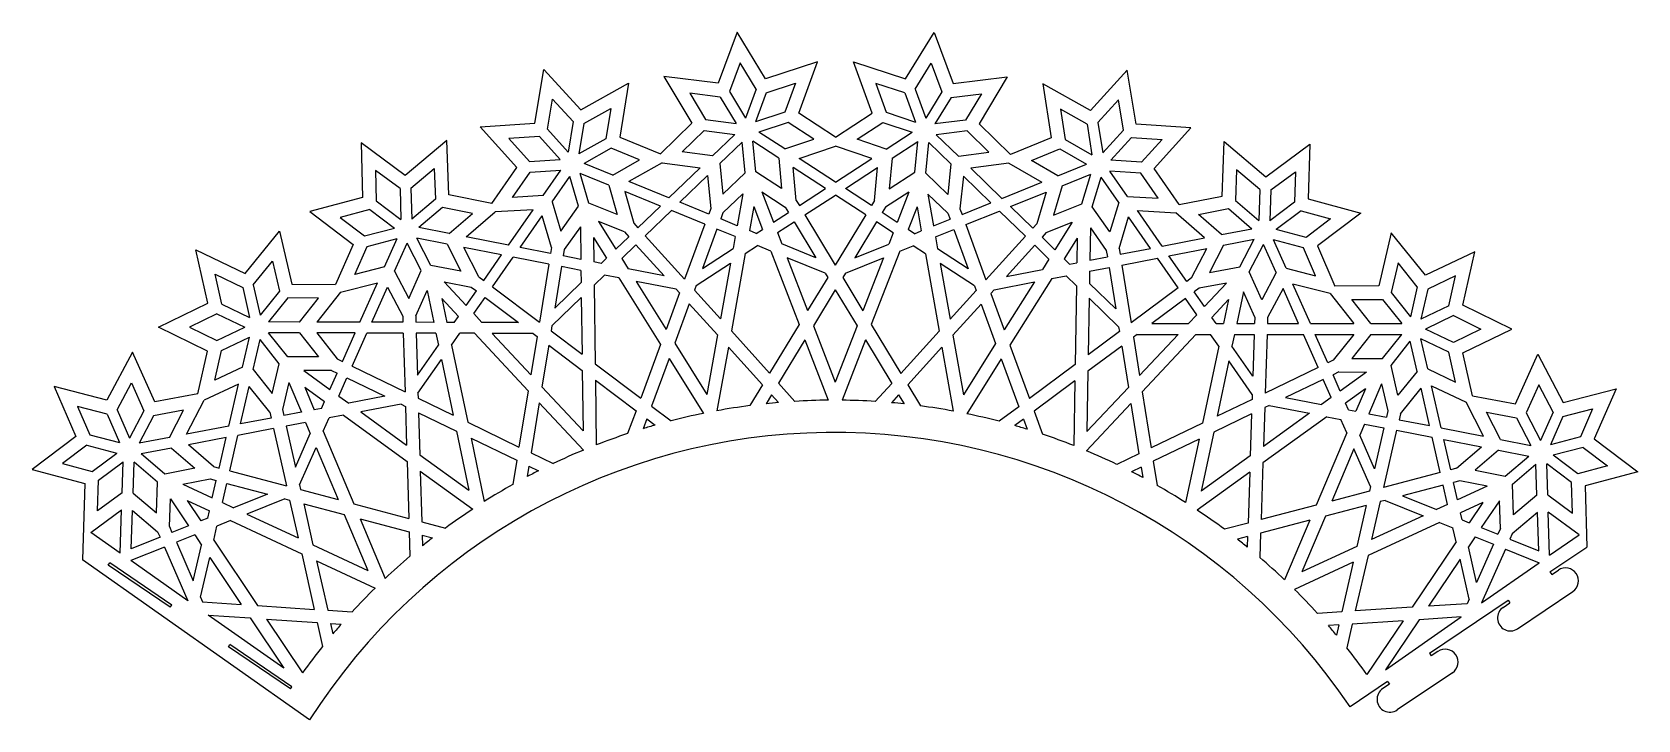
# Model space of a CAD drawing. Extents: x 81 to 331, y 82 to 189.
import ezdxf

# ---------------------------------------------------------------- set-up
doc = ezdxf.new("R2010")
doc.units = 0
doc.layers.get('0').update_dxf_attribs({"linetype": 'CONTINUOUS'})

msp = doc.modelspace()

# ---------------------------------------------------------------- linework, layer by layer
for p, q in [((190.841999, 188.800166), (187.865442, 180.872507)), ((195.255273, 181.573086), (190.841999, 188.800166)), ((216.944567, 181.541151), (221.379105, 188.755203)), ((221.379105, 188.755203), (224.332303, 180.818813)), ((159.448166, 174.667588), (160.857366, 183.017548)), ((160.857366, 183.017548), (166.568548, 176.765343)), ((179.463452, 181.92808), (183.805693, 174.6581)), ((187.865442, 180.872507), (179.463452, 181.92808)), ((191.294203, 184.030239), (189.624855, 179.584155)), ((193.769308, 179.977062), (191.294203, 184.030239)), ((203.30922, 184.188735), (195.255273, 181.573086)), ((200.410493, 176.232288), (203.30922, 184.188735)), ((211.773642, 176.215557), (208.898358, 184.180506)), ((208.898358, 184.180506), (216.944567, 181.541151)), ((218.425826, 179.940758), (220.912856, 183.986628)), ((220.912856, 183.986628), (222.569104, 179.535648)), ((224.332303, 180.818813), (232.737365, 181.84964)), ((232.737365, 181.84964), (228.373735, 174.592478)), ((251.346579, 182.884312), (245.61701, 176.648952)), ((252.731184, 174.530239), (251.346579, 182.884312)), ((166.568548, 176.765343), (173.975431, 180.8697)), ((173.975431, 180.8697), (172.648124, 172.506332)), ((189.624855, 179.584155), (192.105022, 175.477586)), ((193.769308, 179.977062), (192.105022, 175.477586)), ((195.344975, 179.394247), (193.680689, 174.894771)), ((195.344975, 179.394247), (199.861885, 180.861187)), ((199.861885, 180.861187), (198.236187, 176.398957)), ((212.335879, 180.84282), (213.94843, 176.375823)), ((216.848449, 179.362586), (212.335879, 180.84282)), ((216.848449, 179.362586), (218.499478, 174.858228)), ((218.425826, 179.940758), (220.076855, 175.4364)), ((222.569104, 179.535648), (220.076855, 175.4364)), ((238.222246, 180.775104), (239.524919, 172.407863)), ((245.61701, 176.648952), (238.222246, 180.775104)), ((161.421083, 173.738619), (162.211407, 178.421543)), ((162.211407, 178.421543), (165.41442, 174.915106)), ((167.072344, 174.643651), (171.22636, 176.945506)), ((171.22636, 176.945506), (170.481964, 172.255062)), ((188.18678, 178.715628), (183.474676, 179.307627)), ((183.474676, 179.307627), (185.909943, 175.23039)), ((188.18678, 178.715628), (190.666947, 174.609059)), ((224.004615, 178.662889), (221.512366, 174.563642)), ((224.004615, 178.662889), (228.718442, 179.24101)), ((228.718442, 179.24101), (226.271179, 175.170962)), ((240.959749, 176.842831), (241.690329, 172.150215)), ((245.106969, 174.528753), (240.959749, 176.842831)), ((249.97901, 178.292314), (246.765685, 174.795325)), ((250.75554, 173.607083), (249.97901, 178.292314)), ((150.999131, 174.100593), (159.448166, 174.667588)), ((165.41442, 174.915106), (164.639252, 170.180737)), ((167.072344, 174.643651), (166.297176, 169.909282)), ((183.805693, 174.6581), (178.935035, 169.910364)), ((185.909943, 175.23039), (190.666947, 174.609059)), ((198.236187, 176.398957), (193.680689, 174.894771)), ((198.762936, 174.803672), (194.207439, 173.299486)), ((202.726083, 172.186832), (198.762936, 174.803672)), ((206.086562, 172.484416), (200.410493, 176.232288)), ((206.086562, 172.484416), (211.773642, 176.215557)), ((209.446149, 172.176937), (213.416985, 174.782096)), ((213.416985, 174.782096), (217.968033, 173.264501)), ((213.94843, 176.375823), (218.499478, 174.858228)), ((226.271179, 175.170962), (221.512366, 174.563642)), ((228.373735, 174.592478), (233.23039, 169.83042)), ((245.106969, 174.528753), (245.868191, 169.792122)), ((246.765685, 174.795325), (247.526908, 170.058694)), ((261.178513, 173.938365), (252.731184, 174.530239)), ((145.813889, 172.014495), (139.326239, 166.572246)), ((146.106774, 163.551523), (145.813889, 172.014495)), ((156.64877, 167.792721), (150.999131, 174.100593)), ((160.175152, 172.611651), (155.436663, 172.293662)), ((155.436663, 172.293662), (158.605161, 168.756006)), ((160.175152, 172.611651), (163.393321, 169.05377)), ((161.421083, 173.738619), (164.639252, 170.180737)), ((170.481964, 172.255062), (166.297176, 169.909282)), ((172.648124, 172.506332), (178.935035, 169.910364)), ((182.291567, 170.249574), (185.69236, 173.56454)), ((185.69236, 173.56454), (190.449363, 172.943208)), ((186.997644, 169.611427), (190.449363, 172.943208)), ((197.304944, 169.269226), (193.288617, 171.893012)), ((193.741397, 167.117018), (193.288617, 171.893012)), ((198.223765, 170.675699), (194.207439, 173.299486)), ((198.223765, 170.675699), (202.726083, 172.186832)), ((213.943998, 170.652553), (209.446149, 172.176937)), ((213.943998, 170.652553), (217.968033, 173.264501)), ((214.858673, 169.24338), (218.882709, 171.855328)), ((218.415867, 167.080687), (218.882709, 171.855328)), ((226.483856, 173.504478), (221.725043, 172.897158)), ((225.166936, 169.555226), (221.725043, 172.897158)), ((229.874872, 170.179512), (226.483856, 173.504478)), ((239.524919, 172.407863), (233.23039, 169.83042)), ((241.690329, 172.150215), (245.868191, 169.792122)), ((250.75554, 173.607083), (247.526908, 170.058694)), ((251.998147, 172.476451), (248.769515, 168.928062)), ((251.998147, 172.476451), (256.735678, 172.14451)), ((256.735678, 172.14451), (253.556777, 168.6162)), ((255.510322, 167.647157), (261.178513, 173.938365)), ((132.527011, 171.619835), (132.736949, 163.1544)), ((139.326239, 166.572246), (132.527011, 171.619835)), ((171.303431, 170.789595), (167.118643, 168.443815)), ((175.69308, 168.977038), (171.303431, 170.789595)), ((186.997644, 169.611427), (182.291567, 170.249574)), ((188.164397, 168.402672), (191.616117, 171.734454)), ((192.068896, 166.958459), (191.616117, 171.734454)), ((200.463723, 169.212379), (206.084522, 171.098912)), ((211.69974, 169.195835), (206.084522, 171.098912)), ((220.087893, 166.917204), (220.554735, 171.691845)), ((223.996629, 168.349913), (220.554735, 171.691845)), ((225.166936, 169.555226), (229.874872, 170.179512)), ((236.469583, 168.88755), (240.864551, 170.687174)), ((240.864551, 170.687174), (245.042413, 168.329081)), ((266.039784, 163.374934), (266.357589, 171.837006)), ((266.357589, 171.837006), (272.829184, 166.375676)), ((272.829184, 166.375676), (279.643248, 171.403222)), ((279.643248, 171.403222), (279.408381, 162.938441)), ((138.546358, 164.535785), (134.733133, 167.366635)), ((134.733133, 167.366635), (134.850873, 162.618949)), ((140.225617, 164.585664), (143.864098, 167.637851)), ((143.864098, 167.637851), (144.028357, 162.891547)), ((152.773511, 162.202849), (156.64877, 167.792721)), ((156.00365, 163.176283), (158.709435, 167.079246)), ((158.605161, 168.756006), (163.393321, 169.05377)), ((158.709435, 167.079246), (163.497595, 167.377009)), ((160.745027, 163.447823), (163.497595, 167.377009)), ((167.840834, 162.286011), (166.48507, 166.887863)), ((170.928248, 165.078634), (166.48507, 166.887863)), ((171.56182, 166.634586), (167.118643, 168.443815)), ((171.56182, 166.634586), (175.69308, 168.977038)), ((179.197399, 168.549926), (174.039838, 165.625555)), ((179.197399, 168.549926), (185.072574, 167.753248)), ((180.248964, 163.097245), (185.072574, 167.753248)), ((188.164397, 168.402672), (188.635782, 163.676979)), ((188.635782, 163.676979), (192.068896, 166.958459)), ((197.729997, 164.539139), (193.741397, 167.117018)), ((197.304944, 169.269226), (197.729997, 164.539139)), ((204.535519, 164.545634), (199.544902, 167.805905)), ((200.00281, 162.710209), (199.544902, 167.805905)), ((206.076345, 165.545764), (200.463723, 169.212379)), ((206.076345, 165.545764), (211.69974, 169.195835)), ((207.61422, 164.541101), (212.614415, 167.786662)), ((212.141504, 162.692336), (212.614415, 167.786662)), ((214.858673, 169.24338), (214.419693, 164.514566)), ((214.419693, 164.514566), (218.415867, 167.080687)), ((223.511329, 163.625628), (220.087893, 166.917204)), ((223.996629, 168.349913), (223.511329, 163.625628)), ((232.964021, 168.47076), (227.086526, 167.691387)), ((231.896404, 163.0212), (227.086526, 167.691387)), ((232.964021, 168.47076), (238.112948, 165.531214)), ((240.593927, 166.532944), (236.469583, 168.88755)), ((240.593927, 166.532944), (245.042413, 168.329081)), ((251.401289, 163.314341), (248.660304, 167.251616)), ((253.447566, 166.939753), (248.660304, 167.251616)), ((253.556777, 168.6162), (248.769515, 168.928062)), ((256.141846, 163.02884), (253.447566, 166.939753)), ((259.369104, 162.045898), (255.510322, 167.647157)), ((268.294483, 167.45464), (268.116248, 162.70884)), ((271.92396, 164.391752), (268.294483, 167.45464)), ((273.603066, 164.336928), (277.42461, 167.156536)), ((277.42461, 167.156536), (277.292889, 162.409217)), ((138.546358, 164.535785), (138.688792, 159.740491)), ((140.225617, 164.585664), (140.368051, 159.79037)), ((162.120984, 162.483903), (164.873552, 166.41309)), ((166.229316, 161.811238), (164.873552, 166.41309)), ((170.928248, 165.078634), (172.248035, 160.516557)), ((180.248964, 163.097245), (174.039838, 165.625555)), ((181.950281, 162.404481), (186.239328, 166.544494)), ((186.239328, 166.544494), (186.747148, 161.45353)), ((200.48297, 161.915178), (204.535519, 164.545634)), ((211.659005, 161.898723), (207.61422, 164.541101)), ((225.916218, 166.486074), (225.393408, 161.396628)), ((230.193054, 162.333449), (225.916218, 166.486074)), ((231.896404, 163.0212), (238.112948, 165.531214)), ((241.222915, 164.975133), (239.889699, 160.416962)), ((241.222915, 164.975133), (245.671401, 166.77127)), ((244.302091, 162.17343), (245.671401, 166.77127)), ((245.912204, 161.693913), (247.281513, 166.291753)), ((250.022499, 162.354478), (247.281513, 166.291753)), ((271.92396, 164.391752), (271.767406, 159.596898)), ((132.736949, 163.1544), (124.551335, 160.98567)), ((134.850873, 162.618949), (138.688792, 159.740491)), ((144.028357, 162.891547), (140.368051, 159.79037)), ((152.773511, 162.202849), (146.106774, 163.551523)), ((160.745027, 163.447823), (156.00365, 163.176283)), ((162.120984, 162.483903), (163.485414, 157.934978)), ((172.248035, 160.516557), (167.840834, 162.286011)), ((173.406266, 164.069603), (174.828065, 159.154903)), ((178.927281, 161.821487), (173.406266, 164.069603)), ((186.424943, 160.582432), (181.950281, 162.404481)), ((188.622942, 160.759703), (191.733006, 163.732401)), ((191.733006, 163.732401), (190.841711, 158.783957)), ((194.677537, 164.011552), (196.482852, 159.318755)), ((194.677537, 164.011552), (198.290815, 161.676248)), ((200.00281, 162.710209), (200.48297, 161.915178)), ((201.351953, 160.476347), (206.073393, 163.540971)), ((210.785788, 160.462457), (206.073393, 163.540971)), ((212.141504, 162.692336), (211.659005, 161.898723)), ((217.470586, 163.977992), (213.850446, 161.653339)), ((217.470586, 163.977992), (215.651459, 159.290532)), ((223.515578, 160.708327), (220.414282, 163.690171)), ((220.414282, 163.690171), (221.291001, 158.739123)), ((225.713046, 160.524585), (230.193054, 162.333449)), ((233.214325, 161.741555), (238.741935, 163.973403)), ((238.741935, 163.973403), (237.30567, 159.062911)), ((239.889699, 160.416962), (244.302091, 162.17343)), ((250.022499, 162.354478), (248.64468, 157.80959)), ((251.401289, 163.314341), (256.141846, 163.02884)), ((259.369104, 162.045898), (266.039784, 163.374934)), ((268.116248, 162.70884), (271.767406, 159.596898)), ((273.603066, 164.336928), (273.446511, 159.542074)), ((277.292889, 162.409217), (273.446511, 159.542074)), ((279.408381, 162.938441), (287.587574, 160.745616)), ((124.551335, 160.98567), (131.300773, 155.871693)), ((133.842869, 161.274952), (129.252116, 160.058659)), ((129.252116, 160.058659), (133.037416, 157.190578)), ((133.842869, 161.274952), (137.680788, 158.396494)), ((145.114355, 161.609748), (141.454049, 158.508571)), ((149.769207, 160.668076), (145.114355, 161.609748)), ((146.16081, 157.580381), (149.769207, 160.668076)), ((148.785833, 157.062717), (153.290638, 160.917468)), ((159.209883, 161.256464), (153.290638, 160.917468)), ((155.363303, 155.765616), (159.209883, 161.256464)), ((157.165549, 155.410207), (160.585841, 160.292545)), ((162.055733, 155.392013), (160.585841, 160.292545)), ((163.485414, 157.934978), (166.229316, 161.811238)), ((173.344814, 157.813275), (169.352324, 159.416226)), ((169.352324, 159.416226), (172.019899, 155.154119)), ((175.451102, 158.466097), (178.927281, 161.821487)), ((176.578662, 157.219512), (180.628598, 161.128723)), ((185.841822, 159.005937), (180.628598, 161.128723)), ((186.747148, 161.45353), (186.424943, 160.582432)), ((188.622942, 160.759703), (188.27824, 159.827783)), ((190.841711, 158.783957), (188.27824, 159.827783)), ((193.407023, 161.743871), (192.735034, 158.01301)), ((193.407023, 161.743871), (194.768134, 158.205754)), ((196.482852, 159.318755), (198.804501, 160.825707)), ((198.290815, 161.676248), (198.804501, 160.825707)), ((201.351953, 160.476347), (206.057409, 152.685226)), ((210.785788, 160.462457), (206.057409, 152.685226)), ((213.850446, 161.653339), (213.334258, 160.804313)), ((215.651459, 159.290532), (213.334258, 160.804313)), ((218.734417, 161.706579), (217.362893, 158.172486)), ((218.734417, 161.706579), (219.395416, 157.973755)), ((221.291001, 158.739123), (223.857535, 159.775397)), ((223.515578, 160.708327), (223.857535, 159.775397)), ((225.393408, 161.396628), (225.713046, 160.524585)), ((226.291523, 158.946379), (231.510974, 161.053804)), ((235.549381, 157.132683), (231.510974, 161.053804)), ((236.680607, 158.375943), (233.214325, 161.741555)), ((248.64468, 157.80959), (245.912204, 161.693913)), ((250.066865, 155.262425), (251.551182, 160.158608)), ((254.957083, 155.266219), (251.551182, 160.158608)), ((256.760367, 155.61632), (252.929973, 161.118471)), ((252.929973, 161.118471), (258.848194, 160.762045)), ((263.341628, 156.894045), (258.848194, 160.762045)), ((262.368876, 160.502285), (267.02648, 161.430245)), ((265.968164, 157.403977), (262.368876, 160.502285)), ((267.02648, 161.430245), (270.677638, 158.318303)), ((278.296931, 161.062258), (274.450553, 158.195115)), ((278.296931, 161.062258), (282.884083, 159.832452)), ((282.884083, 159.832452), (279.090353, 156.97553)), ((287.587574, 160.745616), (280.823105, 155.651537)), ((114.529383, 151.368347), (119.859406, 157.948508)), ((119.859406, 157.948508), (121.761721, 149.69691)), ((133.037416, 157.190578), (137.680788, 158.396494)), ((146.16081, 157.580381), (141.454049, 158.508571)), ((155.363303, 155.765616), (148.785833, 157.062717)), ((166.515157, 158.580361), (164.029453, 155.068852)), ((166.515157, 158.580361), (166.584446, 153.552766)), ((168.537847, 156.947783), (168.590086, 153.157247)), ((168.537847, 156.947783), (170.549055, 153.734383)), ((172.019899, 155.154119), (174.011353, 157.076375)), ((173.344814, 157.813275), (174.011353, 157.076375)), ((174.828065, 159.154903), (175.451102, 158.466097)), ((176.578662, 157.219512), (182.684282, 150.469379)), ((185.841822, 159.005937), (182.684282, 150.469379)), ((187.695119, 158.251288), (185.438306, 152.149887)), ((190.537317, 157.093966), (187.695119, 158.251288)), ((190.537317, 157.093966), (190.203967, 155.243214)), ((193.801905, 157.578588), (192.735034, 158.01301)), ((193.801905, 157.578588), (194.768134, 158.205754)), ((197.099403, 157.716073), (199.673485, 159.386876)), ((197.099403, 157.716073), (197.774603, 155.960935)), ((199.673485, 159.386876), (203.036651, 153.818268)), ((212.461041, 159.368047), (209.081491, 153.809367)), ((215.030192, 157.689672), (212.461041, 159.368047)), ((215.030192, 157.689672), (214.349826, 155.936529)), ((218.327271, 157.542477), (217.362893, 158.172486)), ((218.327271, 157.542477), (219.395416, 157.973755)), ((221.590417, 157.048244), (224.436011, 158.197191)), ((221.590417, 157.048244), (221.918316, 155.196518)), ((224.436011, 158.197191), (226.674847, 152.089171)), ((226.291523, 158.946379), (229.42391, 150.400559)), ((235.549381, 157.132683), (229.42391, 150.400559)), ((237.30567, 159.062911), (236.680607, 158.375943)), ((238.784964, 157.716921), (238.116258, 156.981988)), ((240.102043, 155.053875), (238.116258, 156.981988)), ((238.784964, 157.716921), (242.782157, 159.308108)), ((242.782157, 159.308108), (240.102043, 155.053875)), ((245.61685, 158.463892), (245.532757, 153.436523)), ((245.61685, 158.463892), (248.092203, 154.945078)), ((265.968164, 157.403977), (270.677638, 158.318303)), ((279.090353, 156.97553), (274.450553, 158.195115)), ((292.270538, 157.694651), (290.343932, 149.44869)), ((297.581161, 151.098822), (292.270538, 157.694651)), ((108.713312, 146.756001), (106.89195, 155.025844)), ((106.89195, 155.025844), (114.529383, 151.368347)), ((131.300773, 155.871693), (128.563311, 149.645089)), ((131.548363, 151.216978), (133.459715, 155.56452)), ((133.459715, 155.56452), (138.103086, 156.770436)), ((136.150815, 152.388226), (138.103086, 156.770436)), ((137.685417, 151.704562), (139.637689, 156.086772)), ((141.846618, 151.828161), (139.637689, 156.086772)), ((143.337936, 152.601704), (141.129007, 156.860315)), ((145.835768, 155.932125), (141.129007, 156.860315)), ((145.835768, 155.932125), (148.001792, 151.705693)), ((154.309329, 154.261108), (148.460791, 155.414461)), ((150.794236, 150.861349), (148.460791, 155.414461)), ((161.905661, 154.47544), (157.165549, 155.410207)), ((162.055733, 155.392013), (161.905661, 154.47544)), ((164.029453, 155.068852), (163.868902, 154.088281)), ((172.930927, 153.698526), (175.138913, 155.82979)), ((175.138913, 155.82979), (179.50283, 151.005214)), ((185.438306, 152.149887), (190.203967, 155.243214)), ((192.096678, 154.468871), (189.932894, 142.455599)), ((192.096678, 154.468871), (193.980777, 155.691815)), ((196.061124, 154.844713), (193.980777, 155.691815)), ((196.061124, 154.844713), (200.443864, 143.452075)), ((203.036653, 153.818267), (197.774603, 155.960935)), ((209.081489, 153.809367), (214.349826, 155.936529)), ((216.060011, 154.815267), (211.643741, 143.435584)), ((216.060011, 154.815267), (218.142843, 155.656239)), ((220.023333, 154.427752), (218.142843, 155.656239)), ((220.023333, 154.427752), (222.15173, 142.40816)), ((226.674847, 152.089171), (221.918316, 155.196518)), ((236.985032, 155.738728), (232.606926, 150.927024)), ((239.186732, 153.600971), (236.985032, 155.738728)), ((243.589361, 156.837278), (241.5687, 153.629814)), ((243.589361, 156.837278), (243.52596, 153.046912)), ((248.092203, 154.945078), (248.249866, 153.964039)), ((250.066865, 155.262425), (250.214238, 154.345414)), ((250.214238, 154.345414), (254.957083, 155.266219)), ((256.760367, 155.61632), (263.341628, 156.894045)), ((257.809906, 154.108714), (263.661815, 155.244839)), ((261.314972, 150.698619), (263.661815, 155.244839)), ((266.288351, 155.754771), (264.10989, 151.534736)), ((266.288351, 155.754771), (270.997825, 156.669097)), ((268.776364, 152.417009), (270.997825, 156.669097)), ((270.265399, 151.639078), (272.486859, 155.891166)), ((274.426217, 151.503225), (272.486859, 155.891166)), ((275.962826, 152.182367), (274.023468, 156.570308)), ((278.663268, 155.350723), (274.023468, 156.570308)), ((280.561809, 150.997571), (278.663268, 155.350723)), ((280.823105, 155.651537), (283.542219, 149.416898)), ((305.229331, 154.733813), (297.581161, 151.098822)), ((303.383624, 146.469369), (305.229331, 154.733813)), ((115.791294, 149.589874), (118.780541, 153.280239)), ((118.780541, 153.280239), (119.84742, 148.652479)), ((136.150815, 152.388226), (131.548363, 151.216978)), ((148.001792, 151.705693), (143.337936, 152.601704)), ((151.537257, 150.30408), (154.309329, 154.261108)), ((152.88196, 149.295546), (156.111575, 153.905699)), ((161.634063, 152.816644), (156.111575, 153.905699)), ((161.634063, 152.816644), (160.163388, 143.83444)), ((163.597304, 152.429486), (162.546157, 146.009566)), ((166.608109, 151.835744), (163.597304, 152.429486)), ((166.584446, 153.552766), (163.868902, 154.088281)), ((169.720248, 152.934375), (168.590086, 153.157247)), ((169.720248, 152.934375), (170.549055, 153.734383)), ((172.930927, 153.698526), (173.928618, 152.104469)), ((179.50283, 151.005214), (173.928618, 152.104469)), ((184.463414, 149.514221), (189.795457, 152.975179)), ((189.795457, 152.975179), (188.238179, 144.32921)), ((198.602039, 153.810071), (201.756303, 145.610773)), ((204.489464, 151.412755), (198.602039, 153.810071)), ((207.6216, 151.408143), (213.51606, 153.788112)), ((213.51606, 153.788112), (210.337664, 145.598138)), ((222.320145, 152.92729), (223.851956, 144.276772)), ((227.641973, 149.450645), (222.320145, 152.92729)), ((232.606926, 150.927024), (238.184351, 152.009859)), ((239.186732, 153.600971), (238.184351, 152.009859)), ((242.395147, 152.827369), (241.5687, 153.629814)), ((242.395147, 152.827369), (243.52596, 153.046912)), ((245.504037, 151.719578), (248.516578, 152.304451)), ((245.532757, 153.436523), (248.249866, 153.964039)), ((248.516578, 152.304451), (249.548815, 145.881463)), ((250.48095, 152.685826), (256.006621, 153.758614)), ((250.48095, 152.685826), (251.925168, 143.69933)), ((259.222646, 149.138971), (256.006621, 153.758614)), ((260.570314, 150.14354), (257.809906, 154.108714)), ((264.10989, 151.534736), (268.776364, 152.417009)), ((275.962826, 152.182367), (280.561809, 150.997571)), ((293.335651, 153.023224), (292.255149, 148.398627)), ((296.314018, 149.324073), (293.335651, 153.023224)), ((110.890567, 146.633743), (109.869089, 151.271735)), ((109.869089, 151.271735), (114.152405, 149.220494)), ((115.791294, 149.589874), (116.846097, 144.909861)), ((121.761721, 149.69691), (128.563311, 149.645089)), ((129.3162, 148.481996), (135.062008, 149.944209)), ((132.333803, 143.820282), (135.062008, 149.944209)), ((137.685417, 151.704562), (139.892754, 147.499558)), ((139.892754, 147.499558), (141.846618, 151.828161)), ((145.369238, 150.073051), (148.80105, 146.398248)), ((145.369238, 150.073051), (149.594231, 149.261353)), ((150.794236, 150.861349), (151.537257, 150.30408)), ((162.546156, 146.009565), (166.634023, 149.955389)), ((166.608109, 151.835744), (166.634023, 149.955389)), ((168.639712, 149.556419), (170.255847, 151.116397)), ((168.639712, 149.556419), (168.807922, 137.350998)), ((172.459605, 150.681808), (170.255847, 151.116397)), ((172.459605, 150.681808), (178.93564, 140.334749)), ((175.151256, 150.151005), (179.812067, 142.704211)), ((181.387943, 148.921108), (175.151256, 150.151005)), ((184.463414, 149.514221), (184.197793, 148.796101)), ((204.8853, 150.757343), (201.756303, 145.610773)), ((204.489463, 151.412756), (204.8853, 150.757343)), ((207.621602, 151.408144), (207.223836, 150.7539)), ((207.223836, 150.7539), (210.337664, 145.598138)), ((227.641973, 149.450645), (227.905478, 148.731746)), ((230.715684, 148.848478), (236.955966, 150.060004)), ((236.955966, 150.060004), (232.273246, 142.626968)), ((239.649168, 150.582879), (233.142692, 140.254935)), ((239.649168, 150.582879), (241.854197, 151.010976)), ((243.465731, 149.446246), (241.854197, 151.010976)), ((243.465731, 149.446246), (243.26158, 137.241372)), ((245.504037, 151.719578), (245.472586, 149.839307)), ((249.548816, 145.881462), (245.472586, 149.839307)), ((261.314972, 150.698619), (260.570314, 150.14354)), ((266.737626, 149.894348), (262.51026, 149.095096)), ((266.737626, 149.894348), (263.295007, 146.229668)), ((272.206507, 147.30474), (270.265399, 151.639078)), ((274.426217, 151.503225), (272.206507, 147.30474)), ((282.785909, 148.256028), (277.044432, 149.735155)), ((279.754591, 143.60322), (277.044432, 149.735155)), ((290.343932, 149.44869), (283.542219, 149.416898)), ((302.24115, 150.988487), (297.951812, 148.949868)), ((301.206019, 146.353523), (302.24115, 150.988487)), ((114.152405, 149.220494), (115.207208, 144.54048)), ((119.84742, 148.652479), (116.846097, 144.909861)), ((121.158044, 147.601449), (118.156721, 143.85883)), ((125.907052, 147.565266), (121.158044, 147.601449)), ((122.954113, 143.845786), (125.907052, 147.565266)), ((129.3162, 148.481996), (125.629681, 143.838511)), ((134.170752, 143.815287), (136.59661, 149.260545)), ((136.59661, 149.260545), (138.974562, 144.730518)), ((140.97368, 144.789898), (142.743688, 148.711186)), ((142.743688, 148.711186), (143.771014, 143.789183)), ((145.040726, 147.494551), (145.815274, 143.783625)), ((145.040726, 147.494551), (147.628128, 144.723947)), ((148.80105, 146.398248), (150.389131, 148.665174)), ((149.594231, 149.261353), (150.389131, 148.665174)), ((149.973081, 145.143231), (151.733834, 147.65664)), ((151.733834, 147.65664), (156.938146, 143.753381)), ((152.88196, 149.295546), (160.163388, 143.83444)), ((162.092085, 143.236305), (166.66578, 147.651077)), ((166.66578, 147.651077), (166.786841, 138.866818)), ((181.901565, 148.353268), (179.812067, 142.704211)), ((181.387943, 148.921108), (181.901565, 148.353268)), ((184.197793, 148.796101), (188.238179, 144.32921)), ((206.051727, 148.826017), (202.663385, 143.252876)), ((206.051727, 148.826017), (209.423643, 143.242922)), ((227.905478, 148.731746), (223.851956, 144.276772)), ((230.715684, 148.848478), (230.200392, 148.282153)), ((230.200392, 148.282153), (232.273246, 142.626968)), ((245.434043, 147.535099), (245.287115, 138.751234)), ((249.994719, 143.106878), (245.434043, 147.535099)), ((259.222646, 149.138971), (251.925168, 143.69933)), ((260.365941, 147.496691), (255.150158, 143.608774)), ((262.119285, 144.978108), (260.365941, 147.496691)), ((262.51026, 149.095096), (261.713608, 148.501261)), ((263.295007, 146.229668), (261.713608, 148.501261)), ((267.058543, 147.314892), (264.462993, 144.55192)), ((267.058543, 147.314892), (266.27307, 143.606263)), ((269.359153, 148.524758), (268.317338, 143.605802)), ((271.117607, 144.598274), (269.359153, 148.524758)), ((275.507823, 149.056013), (273.116541, 144.533008)), ((277.917635, 143.603634), (275.507823, 149.056013)), ((282.785909, 148.256028), (286.458737, 143.601707)), ((286.192342, 147.329263), (290.941436, 147.35146)), ((289.134316, 143.601103), (286.192342, 147.329263)), ((290.941436, 147.35146), (293.931725, 143.60002)), ((292.255149, 148.398627), (295.245438, 144.647186)), ((296.314018, 149.324073), (295.245438, 144.647186)), ((297.951812, 148.949868), (296.883232, 144.272981)), ((101.091904, 143.065227), (108.713312, 146.756001)), ((110.157529, 145.122103), (105.883201, 143.052199)), ((110.157529, 145.122103), (114.47417, 143.02884)), ((110.890567, 146.633743), (115.207208, 144.54048)), ((138.974562, 144.730518), (139.002137, 143.80215)), ((140.97368, 144.789898), (141.00318, 143.796709)), ((146.967197, 143.780493), (147.628128, 144.723947)), ((149.973081, 145.143231), (151.256603, 143.76883)), ((183.415076, 146.67999), (181.152391, 140.562714)), ((183.415076, 146.67999), (187.790348, 141.842862)), ((228.68196, 146.613339), (224.292463, 141.789117)), ((228.681961, 146.613339), (230.926622, 140.489427)), ((262.119285, 144.978108), (260.831722, 143.607492)), ((265.121143, 143.606523), (264.462993, 144.55192)), ((271.117607, 144.598274), (271.085181, 143.605177)), ((273.116541, 144.533008), (273.086232, 143.604725)), ((301.206019, 146.353523), (296.883232, 144.272981)), ((301.934602, 144.839731), (297.611815, 142.759189)), ((301.934602, 144.839731), (306.202817, 142.75725)), ((310.994131, 142.756168), (303.383624, 146.469369)), ((108.693129, 139.333063), (101.091904, 143.065227)), ((105.883201, 143.052199), (110.14621, 140.959083)), ((110.14621, 140.959083), (114.47417, 143.02884)), ((122.949545, 142.165792), (118.152153, 142.178836)), ((121.133079, 138.419951), (118.152153, 142.178836)), ((122.954113, 143.845786), (118.156721, 143.85883)), ((122.949545, 142.165792), (125.882214, 138.430308)), ((131.586267, 142.142308), (125.625113, 142.158517)), ((125.625113, 142.158517), (128.784461, 138.134301)), ((132.333803, 143.820282), (125.629681, 143.838511)), ((129.620162, 137.729046), (131.586267, 142.142308)), ((131.132597, 136.995623), (133.423216, 142.137313)), ((139.052042, 142.122008), (133.423216, 142.137313)), ((139.002137, 143.80215), (134.170752, 143.815287)), ((139.052042, 142.122008), (139.322273, 133.024214)), ((143.771014, 143.789183), (141.00318, 143.796709)), ((141.053086, 142.116567), (141.24623, 135.61403)), ((144.121866, 142.108223), (141.053086, 142.116567)), ((144.121866, 142.108223), (144.506093, 140.267361)), ((146.967197, 143.780493), (145.815274, 143.783625)), ((146.551058, 140.258424), (147.839842, 142.098114)), ((150.086036, 142.092006), (147.839842, 142.098114)), ((150.086036, 142.092006), (158.417399, 133.17074)), ((156.938147, 143.753381), (151.256603, 143.76883)), ((152.829515, 142.084547), (158.825609, 135.663898)), ((159.186291, 142.067262), (152.829515, 142.084547)), ((159.18629, 142.067262), (159.798826, 141.607858)), ((162.092086, 143.236306), (161.968368, 142.480696)), ((161.968368, 142.480696), (166.786841, 138.866818)), ((189.932894, 142.455599), (195.856467, 135.906731)), ((200.443864, 143.452075), (195.856467, 135.906731)), ((202.663385, 143.252876), (206.030633, 134.499939)), ((209.423643, 143.242922), (206.030633, 134.499939)), ((211.643741, 143.435584), (216.208899, 135.876764)), ((222.15173, 142.40816), (216.208899, 135.876764)), ((250.116209, 142.350907), (245.287115, 138.751234)), ((249.994717, 143.106879), (250.116209, 142.350907)), ((255.150156, 143.608774), (260.831722, 143.607492)), ((265.121143, 143.606523), (266.27307, 143.606263)), ((268.317338, 143.605802), (271.085181, 143.605177)), ((273.086232, 143.604725), (277.917635, 143.603634)), ((279.754591, 143.60322), (286.458737, 143.601707)), ((289.134316, 143.601103), (293.931725, 143.60002)), ((301.933662, 140.676695), (297.611815, 142.759189)), ((306.202817, 142.75725), (301.933662, 140.676695)), ((303.381948, 139.046404), (310.994131, 142.756168)), ((110.871016, 139.443478), (115.198977, 141.513236)), ((114.118739, 136.839028), (115.198977, 141.513236)), ((115.755595, 136.46074), (116.835833, 141.134949)), ((119.816759, 137.376064), (116.835833, 141.134949)), ((141.24623, 135.61403), (144.506093, 140.267361)), ((146.551058, 140.258424), (149.045084, 128.309345)), ((159.798826, 141.607858), (158.825609, 135.663898)), ((161.603805, 140.254114), (160.549924, 133.817493)), ((161.603805, 140.254114), (166.821655, 136.340701)), ((178.93564, 140.334749), (175.872246, 132.05272)), ((181.152391, 140.562714), (186.127917, 132.613086)), ((187.790348, 141.842862), (186.127917, 132.613086)), ((189.485063, 139.969252), (187.704897, 130.085812)), ((189.485063, 139.969252), (194.772444, 134.123732)), ((201.350945, 141.094178), (197.256234, 134.359203)), ((201.350945, 141.094178), (204.956671, 131.721335)), ((210.72972, 141.080368), (207.096408, 131.718185)), ((210.72972, 141.080368), (214.80458, 134.333365)), ((222.592238, 139.920505), (217.287666, 134.090581)), ((222.592238, 139.920505), (224.343292, 130.031866)), ((224.292463, 141.789117), (225.927708, 132.554485)), ((230.926622, 140.489427), (225.927708, 132.554485)), ((233.142692, 140.254935), (236.181684, 131.96392)), ((250.474214, 140.123262), (245.244862, 136.225231)), ((250.474214, 140.123262), (251.509136, 133.683565)), ((252.897058, 141.929283), (252.283172, 141.471684)), ((252.283172, 141.471684), (253.238881, 135.524885)), ((252.897057, 141.929283), (259.253856, 141.927848)), ((259.253856, 141.927848), (253.238881, 135.524885)), ((261.997345, 141.927229), (253.639747, 133.030535)), ((261.997345, 141.927229), (264.243548, 141.926721)), ((265.526908, 140.083245), (262.997706, 128.141562)), ((265.526908, 140.083245), (264.243548, 141.926721)), ((267.961537, 141.925882), (267.571891, 140.086159)), ((270.818037, 135.423249), (267.571891, 140.086159)), ((267.961537, 141.925882), (271.030329, 141.925189)), ((271.030329, 141.925189), (270.818037, 135.423249)), ((273.03138, 141.924737), (272.734359, 132.827778)), ((273.03138, 141.924737), (278.660227, 141.923467)), ((280.935695, 136.775053), (278.660227, 141.923467)), ((280.497182, 141.923052), (286.458358, 141.921707)), ((282.450282, 137.504019), (280.497182, 141.923052)), ((286.458358, 141.921707), (283.287173, 137.906812)), ((289.133936, 141.921103), (286.19028, 138.194271)), ((289.133936, 141.921103), (293.931345, 141.92002)), ((290.939363, 138.169929), (293.931345, 141.92002)), ((292.252604, 137.12217), (295.244586, 140.87226)), ((296.311054, 136.194891), (295.244586, 140.87226)), ((301.204396, 139.163232), (296.882549, 141.245726)), ((297.949017, 136.568357), (296.882549, 141.245726)), ((97.065698, 139.188605), (93.089156, 131.712323)), ((100.507541, 131.451591), (97.065698, 139.188605)), ((107.194054, 132.698526), (108.693129, 139.333063)), ((109.824332, 134.81111), (110.871016, 139.443478)), ((118.72473, 132.754175), (119.816759, 137.376064)), ((125.882214, 138.430308), (121.133079, 138.419951)), ((128.784461, 138.134301), (129.620162, 137.729046)), ((131.132597, 136.995623), (139.322273, 133.024214)), ((141.329664, 132.805082), (144.97695, 138.011445)), ((144.97695, 138.011445), (146.771904, 129.411675)), ((168.807922, 137.350998), (175.872246, 132.05272)), ((180.275963, 138.193252), (177.541578, 130.800713)), ((180.275963, 138.193252), (185.603862, 129.680622)), ((231.796068, 138.117394), (226.443125, 129.62049)), ((231.796068, 138.117394), (234.508672, 130.716835)), ((243.26158, 137.241372), (236.181684, 131.96392)), ((267.094392, 137.83164), (265.274122, 129.237193)), ((270.726331, 132.614559), (267.094392, 137.83164)), ((283.287173, 137.906812), (282.450282, 137.504019)), ((286.19028, 138.194271), (290.939363, 138.169929)), ((293.331018, 132.497085), (292.252604, 137.12217)), ((302.237435, 134.527802), (301.204396, 139.163232)), ((304.86148, 132.407481), (303.381948, 139.046404)), ((311.544292, 131.140861), (315.008904, 138.867706)), ((315.008904, 138.867706), (318.963412, 131.379747)), ((114.118739, 136.839028), (109.824332, 134.81111)), ((115.755595, 136.46074), (118.72473, 132.754175)), ((127.911798, 136.334729), (123.609549, 136.325347)), ((123.609549, 136.325347), (127.679494, 133.372881)), ((127.679494, 133.372881), (128.805849, 135.901178)), ((127.911798, 136.334729), (128.805849, 135.901178)), ((129.06946, 132.364556), (130.318283, 135.167755)), ((130.318283, 135.167755), (136.171755, 132.329239)), ((166.821655, 136.340701), (166.950891, 126.963305)), ((168.842735, 134.824881), (168.981124, 124.783353)), ((168.842735, 134.824881), (175.148352, 130.095638)), ((243.219327, 134.715369), (236.899811, 130.004715)), ((243.219327, 134.715369), (243.051369, 124.674292)), ((245.244862, 136.225231), (245.088013, 126.848256)), ((280.935695, 136.775053), (272.734359, 132.827778)), ((281.744622, 134.944796), (275.882817, 132.123529)), ((282.985185, 132.137931), (281.744622, 134.944796)), ((284.154534, 136.104678), (283.25921, 135.673762)), ((284.378114, 133.142159), (283.25921, 135.673762)), ((284.154534, 136.104678), (288.456736, 136.082627)), ((288.456736, 136.082627), (284.378114, 133.142159)), ((296.311054, 136.194891), (293.331018, 132.497085)), ((297.949017, 136.568357), (302.237435, 134.527802)), ((93.089156, 131.712323), (84.89416, 133.845331)), ((84.89416, 133.845331), (88.26002, 126.07496)), ((94.667231, 130.20731), (96.897402, 134.400247)), ((96.897402, 134.400247), (98.827698, 130.061083)), ((107.194054, 132.698526), (100.507541, 131.451591)), ((113.516276, 134.23216), (108.155038, 131.700461)), ((112.006697, 127.700181), (113.516276, 134.23216)), ((113.810849, 128.045784), (115.153133, 133.853873)), ((118.351765, 129.86081), (115.153133, 133.853873)), ((121.292095, 134.487525), (120.302824, 130.300549)), ((121.292095, 134.487525), (123.239707, 129.851976)), ((123.779074, 133.731538), (126.847594, 131.505537)), ((123.779074, 133.731538), (125.247469, 130.236583)), ((129.06946, 132.364556), (130.591648, 131.260314)), ((136.171755, 132.329239), (130.591648, 131.260314)), ((141.329664, 132.805082), (141.352397, 132.039749)), ((141.352397, 132.039749), (146.771904, 129.411675)), ((158.417399, 133.17074), (156.990574, 124.456349)), ((160.549924, 133.817493), (166.950891, 126.963305)), ((194.772444, 134.123732), (192.800172, 130.879741)), ((196.172212, 132.576204), (195.32039, 131.175129)), ((196.172212, 132.576204), (197.272145, 131.360161)), ((197.256234, 134.359203), (199.802973, 131.543629)), ((214.80458, 134.333365), (212.249561, 131.525303)), ((215.883348, 132.547182), (214.779838, 131.334383)), ((215.883348, 132.547182), (216.73104, 131.143604)), ((217.287666, 134.090581), (219.250377, 130.840796)), ((251.509136, 133.683565), (245.088013, 126.848256)), ((253.639747, 133.030535), (255.040904, 124.311981)), ((270.726331, 132.614559), (270.701345, 131.849296)), ((275.882817, 132.123529), (281.459752, 131.038176)), ((282.985185, 132.137931), (281.459752, 131.038176)), ((288.279574, 133.489328), (285.204512, 131.272373)), ((288.279574, 133.489328), (286.800892, 129.998713)), ((290.768768, 134.237988), (288.807513, 129.608195)), ((290.768768, 134.237988), (291.745705, 130.048117)), ((293.695461, 129.602635), (296.905837, 133.586261)), ((298.231012, 127.774245), (296.905837, 133.586261)), ((298.543801, 133.959726), (303.89756, 131.41225)), ((300.034138, 127.42333), (298.543801, 133.959726)), ((304.86148, 132.407481), (311.544292, 131.140861)), ((315.163098, 134.078874), (313.220033, 129.745413)), ((317.380912, 129.879387), (315.163098, 134.078874)), ((318.963412, 131.379747), (327.164653, 133.488613)), ((327.164653, 133.488613), (323.775927, 125.728188)), ((93.128934, 129.532002), (88.532919, 130.72826)), ((88.532919, 130.72826), (90.4206, 126.370389)), ((93.128934, 129.532002), (95.057345, 125.139239)), ((94.667231, 130.20731), (96.595642, 125.814547)), ((98.827698, 130.061083), (96.595642, 125.814547)), ((104.983447, 130.150077), (100.314788, 129.279442)), ((102.794472, 125.935487), (104.983447, 130.150077)), ((105.42227, 126.438868), (108.155038, 131.700461)), ((118.351765, 129.86081), (118.555974, 128.95476)), ((120.302824, 130.300549), (120.521292, 129.331237)), ((123.239707, 129.851976), (120.521292, 129.331237)), ((126.378826, 130.453306), (125.247469, 130.236583)), ((126.378826, 130.453306), (126.847594, 131.505537)), ((138.700321, 131.103065), (132.457037, 129.907102)), ((132.457037, 129.907102), (139.568085, 124.748525)), ((138.700321, 131.103065), (139.38926, 130.768979)), ((139.38926, 130.768979), (139.568085, 124.748525)), ((141.419383, 129.784514), (141.61303, 123.265058)), ((141.419384, 129.784514), (147.288085, 126.938613)), ((160.141714, 131.324334), (158.86813, 123.545869)), ((160.141714, 131.324334), (166.996014, 123.984714)), ((175.148352, 130.095638), (173.831298, 126.534921)), ((177.541578, 130.800713), (180.578763, 128.522809)), ((234.508672, 130.716835), (231.464792, 128.447885)), ((236.899811, 130.004715), (238.206374, 126.440136)), ((251.910002, 131.189215), (245.034119, 123.869811)), ((251.910002, 131.189215), (253.160675, 123.407033)), ((270.627717, 129.594268), (264.750661, 126.765662)), ((270.701345, 131.849296), (265.274122, 129.237193)), ((270.627718, 129.594268), (270.414873, 123.07541)), ((272.660731, 130.57275), (272.464178, 124.55285)), ((279.590385, 129.690463), (272.464178, 124.55285)), ((273.350651, 130.904806), (272.660731, 130.57275)), ((273.350651, 130.904806), (279.590385, 129.690463)), ((285.670179, 130.218766), (285.204512, 131.272373)), ((285.670179, 130.218766), (286.800892, 129.998713)), ((288.807513, 129.608195), (291.524384, 129.079452)), ((291.745705, 130.048117), (291.524384, 129.079452)), ((293.695461, 129.602635), (293.488584, 128.69719)), ((306.614822, 126.142633), (303.89756, 131.41225)), ((309.241127, 125.631516), (307.064572, 129.852534)), ((307.064572, 129.852534), (311.730647, 128.968154)), ((313.220033, 129.745413), (315.439573, 125.492322)), ((317.380912, 129.879387), (315.439573, 125.492322)), ((318.917214, 129.199552), (323.516732, 130.382271)), ((323.516732, 130.382271), (321.616226, 126.029977)), ((100.314788, 129.279442), (98.082733, 125.032906)), ((112.006697, 127.700181), (105.42227, 126.438868)), ((118.925549, 127.31501), (113.39722, 126.256003)), ((118.555974, 128.95476), (113.810849, 128.045784)), ((118.925549, 127.31501), (120.926756, 118.43593)), ((123.904855, 128.268846), (120.890866, 127.691486)), ((120.890866, 127.691486), (122.321204, 121.345273)), ((123.904855, 128.268846), (124.633276, 126.535118)), ((126.642375, 126.916544), (127.556451, 128.968345)), ((129.762541, 129.390944), (127.556451, 128.968345)), ((129.762541, 129.390944), (139.643092, 122.223283)), ((149.045084, 128.309345), (156.990574, 124.456349)), ((176.817684, 128.843631), (176.24885, 127.305762)), ((176.817684, 128.843631), (178.12944, 127.859807)), ((235.2268, 128.75763), (233.912152, 127.777673)), ((235.2268, 128.75763), (235.791102, 127.218092)), ((262.997706, 128.141562), (255.040904, 124.311981)), ((282.283351, 129.166373), (272.381735, 122.027839)), ((282.283351, 129.166373), (284.488186, 128.73728)), ((285.396216, 126.682795), (284.488186, 128.73728)), ((288.137706, 128.02703), (287.404183, 126.295455)), ((288.137706, 128.02703), (291.149982, 127.440797)), ((291.149982, 127.440797), (289.700962, 121.098824)), ((293.114182, 127.058535), (291.086837, 118.185387)), ((293.114182, 127.058535), (298.639369, 125.983253)), ((293.488584, 128.69719), (298.231012, 127.774245)), ((300.034138, 127.42333), (306.614822, 126.142633)), ((311.730647, 128.968154), (313.950188, 124.715064)), ((318.917214, 129.199552), (316.975875, 124.812487)), ((88.26002, 126.07496), (81.482871, 120.997764)), ((89.989465, 124.746652), (86.188624, 121.899198)), ((89.989465, 124.746652), (94.62621, 123.515502)), ((90.4206, 126.370389), (95.057345, 125.139239)), ((102.794472, 125.935487), (98.082733, 125.032906)), ((111.593068, 125.9104), (105.738344, 124.788869)), ((109.607503, 121.441421), (105.738344, 124.788869)), ((110.505176, 121.203071), (111.593068, 125.9104)), ((112.129767, 120.771709), (113.39722, 126.256003)), ((122.321204, 121.345272), (124.633276, 126.535118)), ((126.642375, 126.916544), (131.370568, 115.662887)), ((147.288085, 126.938613), (149.20424, 117.758156)), ((149.561264, 125.836283), (156.653409, 122.397099)), ((149.561264, 125.836283), (151.613124, 116.005655)), ((262.474245, 125.67003), (255.372004, 122.251746)), ((262.474245, 125.67003), (260.393445, 115.845487)), ((264.750661, 126.765662), (262.807479, 117.590887)), ((285.396216, 126.682795), (280.634904, 115.44311)), ((289.700963, 121.098822), (287.404183, 126.295455)), ((299.890666, 120.495251), (298.639369, 125.983253)), ((300.442495, 125.632339), (306.293891, 124.493572)), ((301.51652, 120.921826), (300.442495, 125.632339)), ((309.241127, 125.631516), (313.950188, 124.715064)), ((321.616226, 126.029977), (316.975875, 124.812487)), ((323.775927, 125.728188), (330.538095, 120.631056)), ((90.772695, 120.657958), (94.62621, 123.515502)), ((91.773376, 119.308499), (95.626891, 122.166043)), ((95.458381, 117.371594), (95.626891, 122.166043)), ((97.137345, 117.312584), (97.305854, 122.107033)), ((100.949241, 118.985997), (97.305854, 122.107033)), ((103.110545, 124.285488), (98.398806, 123.382907)), ((102.042194, 120.261871), (98.398806, 123.382907)), ((103.110545, 124.285488), (106.702097, 121.178215)), ((122.939077, 118.603852), (125.525931, 124.410494)), ((125.525931, 124.410494), (128.928819, 116.31122)), ((139.643092, 122.223283), (139.905265, 113.396752)), ((141.61303, 123.265058), (149.20424, 117.758156)), ((156.653409, 122.397099), (156.03997, 118.650497)), ((158.86813, 123.545869), (162.284158, 121.889339)), ((253.160675, 123.407033), (249.739784, 121.76057)), ((255.372004, 122.251746), (255.974407, 118.503354)), ((270.414873, 123.07541), (262.807479, 117.590887)), ((286.505275, 124.173468), (283.078552, 116.084251)), ((289.075019, 118.359234), (286.505275, 124.173468)), ((302.414891, 121.157532), (306.293891, 124.493572)), ((308.920196, 123.982454), (305.319509, 120.885772)), ((308.920196, 123.982454), (313.629256, 123.066003)), ((309.976694, 119.955709), (313.629256, 123.066003)), ((322.042577, 124.404977), (317.402227, 123.187487)), ((321.24731, 120.318608), (317.402227, 123.187487)), ((322.042577, 124.404977), (325.835017, 121.546343)), ((81.482871, 120.997764), (89.65657, 118.784551)), ((86.188624, 121.899198), (90.772695, 120.657958)), ((106.702097, 121.178215), (102.042194, 120.261871)), ((109.607503, 121.441421), (110.505176, 121.203071)), ((112.129767, 120.771709), (120.926756, 118.43593)), ((141.688037, 120.739815), (149.816866, 114.842908)), ((141.688037, 120.739815), (141.922053, 112.861253)), ((158.530965, 121.486619), (158.266021, 119.868466)), ((158.530965, 121.486619), (160.006343, 120.771166)), ((253.491775, 121.346799), (252.014296, 120.635694)), ((253.491775, 121.346799), (253.751952, 119.727873)), ((270.33243, 120.5504), (262.186272, 114.677456)), ((270.33243, 120.5504), (270.075215, 112.672561)), ((272.381735, 122.027839), (272.093571, 113.202118)), ((299.890666, 120.495251), (291.086837, 118.185387)), ((302.414891, 121.157532), (301.51652, 120.921826)), ((305.319509, 120.885772), (309.976694, 119.955709)), ((311.065885, 118.676622), (314.718447, 121.786915)), ((314.872837, 116.991991), (314.718447, 121.786915)), ((316.551967, 117.046057), (316.397577, 121.840981)), ((320.24266, 118.972102), (316.397577, 121.840981)), ((325.835017, 121.546343), (321.24731, 120.318608)), ((330.538095, 120.631056), (322.357913, 118.441923)), ((89.65657, 118.784551), (89.299175, 106.966601)), ((91.629819, 114.561523), (91.773376, 119.308499)), ((95.458381, 117.371594), (91.629819, 114.561523)), ((97.137345, 117.312584), (100.759173, 114.240656)), ((100.759173, 114.240656), (100.949241, 118.985997)), ((104.872834, 118.678283), (109.094247, 119.508401)), ((104.872834, 118.678283), (109.43136, 116.556645)), ((109.094247, 119.508401), (110.054598, 119.253408)), ((109.43136, 116.556645), (110.054598, 119.253408)), ((110.988185, 115.832065), (111.679188, 118.822047)), ((111.679188, 118.822047), (117.966728, 117.152577)), ((117.966729, 117.152578), (112.693106, 115.038557)), ((122.939078, 118.603853), (123.107425, 117.856918)), ((123.107425, 117.856918), (128.928819, 116.31122)), ((288.904472, 117.612799), (283.078552, 116.084251)), ((289.075018, 118.359236), (288.904472, 117.612799)), ((300.335502, 118.54427), (294.043073, 116.893323)), ((301.017696, 115.552266), (300.335502, 118.54427)), ((302.922453, 119.223009), (301.961355, 118.970845)), ((302.576649, 116.272259), (301.961355, 118.970845)), ((307.141403, 118.380464), (302.576649, 116.272259)), ((307.141403, 118.380464), (302.922453, 119.223009)), ((311.241978, 113.930742), (311.065885, 118.676622)), ((320.372237, 114.224724), (320.24266, 118.972102)), ((322.357913, 118.441923), (322.616996, 108.949807)), ((90.584735, 111.189509), (95.364401, 114.697667)), ((95.128918, 107.997657), (95.364401, 114.697667)), ((96.833978, 108.681159), (97.043365, 114.638657)), ((97.043365, 114.638657), (100.945141, 111.329286)), ((102.776447, 112.133224), (102.94863, 116.432036)), ((102.94863, 116.432036), (105.744965, 112.253278)), ((105.534166, 116.164477), (108.97105, 114.564876)), ((105.534166, 116.164477), (107.642452, 113.013918)), ((110.988185, 115.832065), (112.693106, 115.038557)), ((120.682804, 116.431405), (114.782429, 114.066141)), ((120.682802, 116.431405), (121.422832, 116.234912)), ((121.422832, 116.234912), (122.747127, 110.359195)), ((123.603501, 115.6559), (125.03756, 109.293178)), ((123.603501, 115.6559), (129.907397, 113.982088)), ((131.370568, 115.662887), (139.905265, 113.396752)), ((280.634904, 115.44311), (272.093571, 113.202118)), ((288.401917, 115.413251), (282.093119, 113.75801)), ((288.401917, 115.413251), (286.949127, 109.05478)), ((290.584282, 115.985839), (289.242689, 110.114048)), ((291.324887, 116.180152), (290.584282, 115.985839)), ((291.324885, 116.180152), (297.218269, 113.797523)), ((294.043071, 116.893324), (299.310447, 114.763782)), ((301.017696, 115.552266), (299.310447, 114.763782)), ((306.472671, 115.868616), (303.031092, 114.279143)), ((306.472671, 115.868616), (304.355116, 112.724279)), ((309.058984, 116.12856), (306.250356, 111.958055)), ((309.218507, 111.82926), (309.058984, 116.12856)), ((314.872837, 116.991991), (311.241978, 113.930742)), ((316.551967, 117.046057), (320.372237, 114.224724)), ((102.776447, 112.133224), (103.175855, 111.223407)), ((105.744965, 112.253278), (103.175855, 111.223407)), ((108.711669, 113.442531), (107.642452, 113.013918)), ((108.711669, 113.442531), (108.97105, 114.564876)), ((109.645222, 110.021038), (110.151002, 112.209555)), ((112.235925, 113.045332), (110.151002, 112.209555)), ((112.235925, 113.045332), (123.302595, 107.894661)), ((114.782429, 114.066141), (122.747127, 110.359195)), ((129.907397, 113.982088), (133.540057, 105.335929)), ((132.349147, 113.333754), (136.23908, 104.075252)), ((132.349147, 113.333754), (139.967218, 111.311001)), ((141.922053, 112.861253), (145.591399, 111.886968)), ((270.075215, 112.672561), (266.403015, 111.709085)), ((279.649471, 113.116869), (272.025476, 111.116559)), ((279.649471, 113.116869), (275.73229, 103.869863)), ((282.093119, 113.75801), (278.435014, 105.122587)), ((299.761756, 112.769219), (288.679966, 107.65116)), ((297.218269, 113.797523), (289.242689, 110.114048)), ((299.761756, 112.769219), (301.844209, 111.927307)), ((303.287166, 113.156039), (303.031092, 114.279143)), ((303.287166, 113.156039), (304.355116, 112.724279)), ((314.958942, 114.317799), (311.047438, 111.019932)), ((315.150785, 108.35971), (314.958942, 114.317799)), ((321.407387, 110.849647), (316.638072, 114.371864)), ((316.853825, 107.67119), (316.638072, 114.371864)), ((95.128918, 107.997657), (90.584735, 111.189509)), ((101.318481, 110.478848), (96.833978, 108.681159)), ((100.945141, 111.329286), (101.318481, 110.478848)), ((106.699968, 110.82615), (103.851518, 109.684301)), ((103.851518, 109.684301), (106.466492, 103.727607)), ((106.699968, 110.82615), (107.745816, 109.263266)), ((109.645222, 110.021038), (116.433847, 99.876323)), ((139.967218, 111.311001), (140.079935, 107.516185)), ((141.984006, 110.775503), (143.568792, 110.354711)), ((141.984006, 110.775503), (142.032688, 109.136527)), ((270.00712, 110.587003), (268.421102, 110.170879)), ((270.00712, 110.587003), (269.953611, 108.948177)), ((272.025476, 111.116559), (271.901585, 107.322091)), ((302.343541, 109.73731), (295.525073, 99.61263)), ((302.343541, 109.73731), (301.844209, 111.927307)), ((305.291154, 110.533745), (304.240708, 108.973948)), ((305.291154, 110.533745), (308.136229, 109.383513)), ((306.250356, 111.958055), (308.816422, 110.920623)), ((309.218507, 111.82926), (308.816422, 110.920623)), ((311.047438, 111.019932), (310.671595, 110.170597)), ((310.671595, 110.170597), (315.150785, 108.35971)), ((316.853825, 107.67119), (321.407387, 110.849647)), ((101.994145, 108.939742), (96.769455, 106.845337)), ((101.994145, 108.939742), (105.652792, 100.605644)), ((106.466492, 103.727607), (107.745816, 109.263266)), ((107.596101, 101.15445), (109.027468, 107.348004)), ((109.027468, 107.348004), (113.913251, 100.046837)), ((123.302595, 107.894661), (125.244134, 99.280321)), ((125.03756, 109.293178), (133.540057, 105.335929)), ((286.949127, 109.05478), (278.435014, 105.122587)), ((288.679966, 107.65116), (286.713068, 99.042575)), ((305.503725, 103.434545), (304.240708, 108.973948)), ((308.136229, 109.383513), (305.503725, 103.434545)), ((309.991402, 108.633487), (306.308228, 100.3102)), ((309.991402, 108.633487), (315.209901, 106.523706)), ((316.887123, 105.084957), (322.616996, 108.949807)), ((124.525385, 82.146029), (89.299175, 106.966601)), ((93.290829, 106.148011), (93.515481, 106.478966)), ((102.905991, 99.621223), (93.290829, 106.148011)), ((103.130644, 99.952178), (93.515481, 106.478966)), ((105.652792, 100.605644), (96.769455, 106.845337)), ((125.593028, 106.828643), (134.697694, 102.591132)), ((125.593028, 106.828643), (127.326046, 99.139483)), ((286.386404, 106.591891), (277.269299, 102.38121)), ((286.386404, 106.591891), (284.630751, 98.907868)), ((302.953421, 107.062468), (298.046159, 99.775721)), ((304.366544, 100.864726), (302.953421, 107.062468)), ((306.308228, 100.3102), (315.209901, 106.523706)), ((316.887123, 105.084957), (317.16672, 104.670438)), ((317.16672, 104.670438), (318.204479, 105.370416)), ((102.905991, 99.621223), (103.130644, 99.952178)), ((107.596101, 101.15445), (107.903877, 100.453362)), ((107.903877, 100.453362), (113.913251, 100.046837)), ((116.433847, 99.876323), (125.244134, 99.280321)), ((304.056704, 100.164548), (298.046159, 99.775721)), ((298.204969, 92.483679), (310.403126, 100.711444)), ((304.366544, 100.864726), (304.056704, 100.164548)), ((309.644963, 99.596947), (310.682722, 100.296925)), ((310.403126, 100.711444), (310.682722, 100.296925)), ((311.881735, 96.280797), (320.441251, 102.054267)), ((108.810812, 98.387438), (115.31827, 97.947219)), ((120.533959, 90.153052), (108.810812, 98.387438)), ((115.31827, 97.947219), (120.533959, 90.153052)), ((117.838866, 97.776705), (123.423936, 89.430545)), ((117.838866, 97.776705), (125.702929, 97.244713)), ((125.702929, 97.244713), (126.53766, 93.541126)), ((127.326046, 99.139483), (131.113879, 98.883242)), ((284.630751, 98.907868), (280.84218, 98.662782)), ((294.113876, 97.517158), (286.248281, 97.008327)), ((295.525073, 99.61263), (286.713068, 99.042575)), ((294.113876, 97.517158), (288.504253, 89.187482)), ((291.396345, 89.901475), (303.143689, 98.101303)), ((296.634963, 97.680249), (291.396345, 89.901475)), ((303.143689, 98.101303), (296.634963, 97.680249)), ((127.78484, 97.103875), (129.4208, 96.993205)), ((127.78484, 97.103875), (128.14536, 95.5043)), ((284.165964, 96.87362), (282.529685, 96.767768)), ((284.165964, 96.87362), (283.800736, 95.275114)), ((286.248281, 97.008327), (285.402647, 93.307214)), ((111.935875, 93.491717), (112.160527, 93.822672)), ((121.55104, 86.964934), (111.935875, 93.491717)), ((121.775693, 87.295889), (112.160527, 93.822672)), ((298.204969, 92.483679), (298.484565, 92.06916)), ((299.522325, 92.769138), (298.484565, 92.06916)), ((121.55104, 86.964934), (121.775693, 87.295889)), ((291.720971, 88.110166), (285.893953, 84.17979)), ((292.000568, 87.695647), (290.962808, 86.995669)), ((291.720971, 88.110166), (292.000568, 87.695647)), ((301.759097, 89.452988), (293.199581, 83.679519))]:
    msp.add_line(p, q)
for centre, radius, start, end in [((205.877074, 30.207698), 101.51781, 101.519477, 104.43022), ((205.877074, 30.207698), 101.51781, 97.401056, 100.311799), ((205.877074, 30.207698), 101.51781, 94.862383, 95.968893), ((205.877074, 30.207698), 101.51781, 90.519474, 93.430219), ((205.877074, 30.207698), 101.51781, 86.401057, 89.311801), ((205.877074, 30.207698), 101.51781, 83.862383, 84.968893), ((205.877074, 30.207698), 101.51781, 79.519477, 82.43022), ((205.877074, 30.207698), 101.51781, 75.401056, 78.311799), ((205.877074, 30.207698), 101.51781, 105.862383, 106.968893), ((205.877074, 30.207698), 101.51781, 72.862383, 73.968893), ((205.877074, 30.207698), 96.51781, 34.000013, 147.444131), ((205.877074, 30.207698), 101.51781, 108.401057, 111.311801), ((205.877074, 30.207698), 101.51781, 68.519474, 71.430219), ((205.877074, 30.207698), 101.51781, 112.519474, 115.430219), ((205.877074, 30.207698), 101.51781, 64.401057, 67.311801), ((205.877074, 30.207698), 101.51781, 116.862383, 117.968893), ((205.877074, 30.207698), 101.51781, 61.862383, 62.968893), ((205.877074, 30.207698), 101.51781, 119.401056, 122.311799), ((205.877074, 30.207698), 101.51781, 57.519477, 60.43022), ((205.877074, 30.207698), 101.51781, 123.519477, 126.43022), ((205.877074, 30.207698), 101.51781, 53.401056, 56.311799), ((205.877074, 30.207698), 101.51781, 127.862383, 128.968893), ((205.877074, 30.207698), 101.51781, 50.862383, 51.968893), ((205.877074, 30.207698), 101.51781, 130.401057, 133.311801), ((205.877074, 30.207698), 101.51781, 46.519474, 49.430219), ((319.322865, 103.712342), 2, 304.000013, 124.000013), ((205.877074, 30.207698), 101.51781, 134.519474, 137.430219), ((205.877074, 30.207698), 101.51781, 42.401057, 45.311801), ((310.763349, 97.938872), 2, 124.000013, 304.000013), ((205.877074, 30.207698), 101.51781, 138.862383, 139.968893), ((205.877074, 30.207698), 101.51781, 39.862383, 40.968893), ((205.877074, 30.207698), 101.51781, 141.401056, 144.311799), ((205.877074, 30.207698), 101.51781, 35.519477, 38.43022), ((300.640711, 91.111063), 2, 304.000013, 124.000013), ((292.081195, 85.337594), 2, 124.000013, 304.000013)]:
    msp.add_arc(centre, radius, start, end)

doc.saveas('drawing.dxf')
